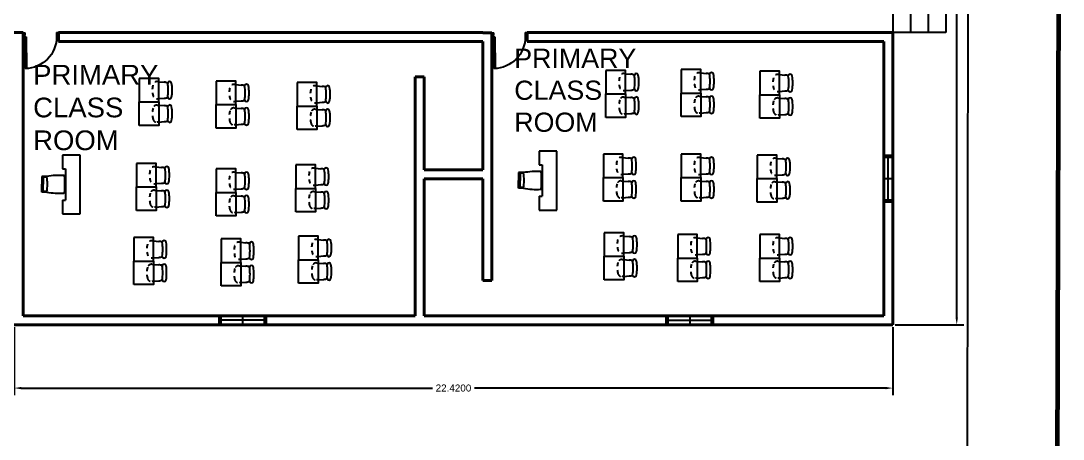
# Model space of a CAD drawing. Header units: metres. Extents: x -353 to 1688, y -477 to 135.
# Drawn here: x 529.86 to 556.46, y -199.3 to -188.62 of the extents above; entities that cross this region are included whole.
import ezdxf

# ---------------------------------------------------------------- set-up
doc = ezdxf.new("R2010")
doc.units = ezdxf.units.M
doc.header["$MEASUREMENT"] = 0
doc.linetypes.add('ACAD_ISO04W100', pattern=[30, 24, -3, 0, -3])
doc.linetypes.add('HIDDEN2', pattern=[0.1875, 0.125, -0.0625])
for name, color, linetype, lineweight in [('DIMENSION', 240, 'Continuous', 40), ('SITE BOUNDARY', 6, 'ACAD_ISO04W100', 60), ('WALL', 2, 'Continuous', 40)]:
    doc.layers.add(name, color=color, linetype=linetype, lineweight=lineweight)
for name, color, linetype in [('door space', 1, 'Continuous'), ('FUR', 7, 'Continuous'), ('WINDOW', 10, 'Continuous')]:
    doc.layers.add(name, color=color, linetype=linetype)
doc.layers.add('FURNITURE', color=130, linetype='Continuous', plot=False)
doc.layers.add('STAIR', color=231, linetype='Continuous', plot=False)
doc.styles.get("Standard").update_dxf_attribs({"font": 'arial.ttf'})
doc.dimstyles.new('Annotative', dxfattribs={"dimscale": 0, "dimtxt": 0.18, "dimasz": 0.18, "dimexe": 0.18, "dimexo": 0.0625, "dimgap": 0.09, "dimtad": 0, "dimtih": 1, "dimtoh": 1, "dimdec": 4, "dimzin": 0, "dimdsep": 46, "dimtxsty": 'Standard', "dimcen": 0.09, "dimadec": 0, "dimazin": 0, "dimtfac": 1, "dimtdec": 4, "dimtofl": 0, "dimtmove": 0, "dimatfit": 3, "dimfxl": 1, "dimtolj": 1, "dimtzin": 0, "dimarcsym": 0})

# ---------------------------------------------------------------- blocks, each defined once
blk = doc.blocks.new('*D116')
at = {"layer": 'Defpoints', "color": 0, "transparency": 16777216}
for p in [(552.11, -179.459), (552.11, -196.379), (553.743, -196.379)]:
    blk.add_point(p, dxfattribs=at)
at = {"layer": 'DIMENSION', "color": 0, "lineweight": -2, "transparency": 16777216}
for p, q in [((552.173, -179.459), (553.923, -179.459)), ((553.743, -179.639), (553.743, -187.737)), ((553.743, -196.199), (553.743, -188.101)), ((552.173, -196.379), (553.923, -196.379))]:
    blk.add_line(p, q, dxfattribs=at)
at = {"layer": 'DIMENSION', "color": 0, "transparency": 16777216}
for points in [[(553.713, -179.639), (553.773, -179.639), (553.743, -179.459)], [(553.713, -196.199), (553.773, -196.199), (553.743, -196.379)]]:
    blk.add_solid(points, dxfattribs=at)
at = {"layer": 'DIMENSION', "color": 0, "transparency": 16777216, "insert": (553.743, -187.919), "char_height": 0.18, "attachment_point": 5}
blk.add_mtext('\\A1;16.9200', dxfattribs=at)
blk = doc.blocks.new('*D117')
at = {"layer": 'Defpoints', "color": 0, "transparency": 16777216}
for p in [(529.69, -196.379), (552.11, -196.379), (529.69, -197.993)]:
    blk.add_point(p, dxfattribs=at)
at = {"layer": 'DIMENSION', "color": 0, "lineweight": -2, "transparency": 16777216}
for p, q in [((529.69, -196.441), (529.69, -198.173)), ((552.11, -196.441), (552.11, -198.173)), ((529.87, -197.993), (540.366, -197.993)), ((551.93, -197.993), (541.435, -197.993))]:
    blk.add_line(p, q, dxfattribs=at)
at = {"layer": 'DIMENSION', "color": 0, "transparency": 16777216}
for points in [[(529.87, -197.963), (529.87, -198.023), (529.69, -197.993)], [(551.93, -197.963), (551.93, -198.023), (552.11, -197.993)]]:
    blk.add_solid(points, dxfattribs=at)
at = {"layer": 'DIMENSION', "color": 0, "transparency": 16777216, "insert": (540.9, -197.993), "char_height": 0.18, "attachment_point": 5}
blk.add_mtext('\\A1;22.4200', dxfattribs=at)

msp = doc.modelspace()

# ---------------------------------------------------------------- linework, layer by layer
for p, q in [((553.9991, -212.55204), (554.08128, -149.4325)), ((553.46049, -186.91877), (553.46049, -188.91877)), ((541.88049, -188.91989), (541.88049, -192.41877)), ((529.92049, -189.14877), (529.92055, -189.14877)), ((529.92049, -196.37877), (533.92049, -196.37877))]:
    msp.add_line(p, q)
at = {"layer": 'Defpoints'}
msp.add_line((541.88041, -188.92006), (541.65049, -188.91989), dxfattribs=at)
at = {"layer": 'door space'}
for p, q in [((529.91759, -188.9283), (529.96758, -188.9278)), ((529.91859, -189.0283), (529.91759, -188.9283)), ((529.96359, -189.02785), (529.91859, -189.0283)), ((529.96819, -188.9878), (529.96319, -188.98785)), ((529.96359, -189.02785), (529.96319, -188.98785)), ((529.96359, -189.02785), (529.99859, -189.0275)), ((529.97172, -189.83781), (529.96359, -189.02785)), ((529.96819, -188.9878), (529.96758, -188.9278)), ((529.99859, -189.0275), (530.00672, -189.83746)), ((530.76754, -188.91977), (530.81754, -188.91927)), ((530.76754, -188.91977), (530.76815, -188.97977)), ((530.77315, -188.97972), (530.76815, -188.97977)), ((530.77315, -188.97972), (530.77355, -189.01972)), ((530.81854, -189.01927), (530.77355, -189.01972)), ((530.81754, -188.91927), (530.81854, -189.01927)), ((541.87608, -188.9282), (541.92607, -188.9277)), ((541.87708, -189.0282), (541.87608, -188.9282)), ((541.92208, -189.02775), (541.87708, -189.0282)), ((541.92668, -188.9877), (541.92168, -188.98775)), ((541.92208, -189.02775), (541.92168, -188.98775)), ((541.92208, -189.02775), (541.95708, -189.0274)), ((541.93021, -189.83771), (541.92208, -189.02775)), ((541.92668, -188.9877), (541.92607, -188.9277)), ((541.95708, -189.0274), (541.96521, -189.83736)), ((542.72603, -188.91967), (542.77603, -188.91917)), ((542.72603, -188.91967), (542.72664, -188.97967)), ((542.73164, -188.97962), (542.72664, -188.97967)), ((542.73164, -188.97962), (542.73204, -189.01962)), ((542.77704, -189.01917), (542.73204, -189.01962)), ((542.77603, -188.91917), (542.77704, -189.01917))]:
    msp.add_line(p, q, dxfattribs=at)
at = {"layer": 'door space', "extrusion": (0, 0, -1)}
for centre in [(529.96359, -189.02785), (541.92208, -189.02775)]:
    msp.add_ellipse(centre, major_axis=(-0.56698, -0.57848), ratio=1, start_param=3.92699082, end_param=5.49778714, dxfattribs=at)
at = {"layer": 'FUR'}
for p in [(542.56333, -192.49299), (542.56333, -192.89299)]:
    msp.add_line(p, (542.56333, -192.69299), dxfattribs=at)
at = {"layer": 'FURNITURE'}
for p, q in [((545.29097, -189.96932), (545.42604, -189.98128)), ((547.21099, -189.94727), (547.34606, -189.95923)), ((549.21928, -189.99137), (549.35435, -190.00333)), ((533.38308, -190.17485), (533.51815, -190.18681)), ((535.34609, -190.2449), (535.48116, -190.25686)), ((537.41427, -190.27992), (537.54934, -190.29189)), ((545.29097, -190.39742), (545.42604, -190.38763)), ((547.21099, -190.37537), (547.34606, -190.36558)), ((549.21928, -190.41947), (549.35435, -190.40968)), ((533.38308, -190.60295), (533.51815, -190.59316)), ((535.34609, -190.673), (535.48116, -190.66321)), ((537.41427, -190.70803), (537.54934, -190.69824)), ((545.29097, -190.56863), (545.42604, -190.57842)), ((547.21099, -190.54658), (547.34606, -190.55637)), ((549.21928, -190.59068), (549.35435, -190.60047)), ((533.38308, -190.77416), (533.51815, -190.78395)), ((535.34609, -190.84421), (535.48116, -190.854)), ((537.41427, -190.87924), (537.54934, -190.88903)), ((547.21099, -190.97469), (547.34606, -190.96272)), ((533.38308, -191.20226), (533.51815, -191.1903)), ((545.29097, -190.99674), (545.42604, -190.98477)), ((549.21928, -191.01879), (549.35435, -191.00682)), ((535.34609, -191.27231), (535.48116, -191.26035)), ((537.41427, -191.30734), (537.54934, -191.29538)), ((543.08833, -191.94799), (543.08833, -192.29799)), ((543.53833, -191.94799), (543.08833, -191.94799)), ((543.53833, -193.44799), (543.53833, -191.94799)), ((530.92407, -192.04605), (530.92407, -192.39605)), ((531.37407, -192.04605), (530.92407, -192.04605)), ((531.37407, -193.54605), (531.37407, -192.04605)), ((543.08833, -192.29799), (543.16333, -192.29799)), ((543.16333, -192.29799), (543.16333, -193.09799)), ((545.22477, -192.10827), (545.35984, -192.12024)), ((547.21099, -192.10827), (547.34606, -192.12024)), ((549.15307, -192.13032), (549.28814, -192.14229)), ((530.92407, -192.39605), (530.99907, -192.39605)), ((530.99907, -192.39605), (530.99907, -193.19605)), ((533.31297, -192.34641), (533.44804, -192.35837)), ((535.34609, -192.48651), (535.48116, -192.49847)), ((537.37921, -192.38143), (537.51428, -192.39339)), ((542.68833, -192.49299), (542.56333, -192.49299)), ((542.69037, -192.50899), (542.59833, -192.50899)), ((542.59833, -192.50899), (542.59833, -192.69299)), ((545.22477, -192.53638), (545.35984, -192.52659)), ((547.21099, -192.53638), (547.34606, -192.52659)), ((549.15307, -192.55843), (549.28814, -192.54864)), ((530.52407, -192.59105), (530.39907, -192.59105)), ((530.39907, -192.59105), (530.39907, -192.79105)), ((530.39907, -192.99105), (530.39907, -192.79105)), ((530.52611, -192.60705), (530.43407, -192.60705)), ((530.43407, -192.60705), (530.43407, -192.79105)), ((530.43407, -192.97505), (530.43407, -192.79105)), ((533.31297, -192.77451), (533.44804, -192.76472)), ((537.37921, -192.80954), (537.51428, -192.79975)), ((542.59833, -192.87699), (542.59833, -192.69299)), ((545.22477, -192.70759), (545.35984, -192.71737)), ((547.21099, -192.70759), (547.34606, -192.71737)), ((549.15307, -192.72964), (549.28814, -192.73943)), ((530.52407, -192.99105), (530.39907, -192.99105)), ((530.52611, -192.97505), (530.43407, -192.97505)), ((533.31297, -192.94572), (533.44804, -192.95551)), ((535.34609, -192.91461), (535.48116, -192.90482)), ((535.34609, -193.08582), (535.48116, -193.09561)), ((537.37921, -192.98074), (537.51428, -192.99053)), ((542.68833, -192.89299), (542.56333, -192.89299)), ((542.69037, -192.87699), (542.59833, -192.87699)), ((530.92407, -193.19605), (530.99907, -193.19605)), ((530.92407, -193.19605), (530.92407, -193.54605)), ((533.31297, -193.37382), (533.44804, -193.36186)), ((543.08833, -193.09799), (543.16333, -193.09799)), ((543.08833, -193.09799), (543.08833, -193.44799)), ((545.22477, -193.13569), (545.35984, -193.12373)), ((547.21099, -193.13569), (547.34606, -193.12373)), ((549.15307, -193.15774), (549.28814, -193.14578)), ((530.92407, -193.54605), (531.37407, -193.54605)), ((535.34609, -193.51392), (535.48116, -193.50196)), ((537.37921, -193.40885), (537.51428, -193.39689)), ((543.08833, -193.44799), (543.53833, -193.44799)), ((545.24683, -194.11492), (545.38191, -194.12688)), ((547.12271, -194.15902), (547.25778, -194.17098)), ((549.21928, -194.15902), (549.35435, -194.17098)), ((533.24286, -194.23777), (533.37793, -194.24973)), ((535.47049, -194.27279), (535.60556, -194.28475)), ((537.44932, -194.20274), (537.58439, -194.2147)), ((533.24286, -194.66587), (533.37793, -194.65608)), ((535.47049, -194.70089), (535.60556, -194.6911)), ((537.44932, -194.63084), (537.58439, -194.62105)), ((545.24683, -194.54302), (545.38191, -194.53323)), ((547.12271, -194.58712), (547.25778, -194.57733)), ((549.21928, -194.58712), (549.35435, -194.57733)), ((533.24286, -194.83708), (533.37793, -194.84687)), ((535.47049, -194.8721), (535.60556, -194.88189)), ((537.44932, -194.80205), (537.58439, -194.81184)), ((545.24683, -194.71423), (545.38191, -194.72402)), ((547.12271, -194.75833), (547.25778, -194.76812)), ((549.21928, -194.75833), (549.35435, -194.76812)), ((537.44932, -195.23016), (537.58439, -195.21819)), ((545.24683, -195.14233), (545.38191, -195.13037)), ((547.12271, -195.18644), (547.25778, -195.17447)), ((549.21928, -195.18644), (549.35435, -195.17447)), ((533.24286, -195.26518), (533.37793, -195.25322)), ((535.47049, -195.30021), (535.60556, -195.28824))]:
    msp.add_line(p, q, dxfattribs=at)
for points in [[(544.79097, -189.88303), (544.79097, -190.48303), (545.29097, -190.48303), (545.29097, -189.88303)], [(546.71099, -189.86098), (546.71099, -190.46098), (547.21099, -190.46098), (547.21099, -189.86098)], [(548.71928, -189.90508), (548.71928, -190.50508), (549.21928, -190.50508), (549.21928, -189.90508)], [(532.88308, -190.08855), (532.88308, -190.68855), (533.38308, -190.68855), (533.38308, -190.08855)], [(534.84609, -190.15861), (534.84609, -190.75861), (535.34609, -190.75861), (535.34609, -190.15861)], [(536.91427, -190.19363), (536.91427, -190.79363), (537.41427, -190.79363), (537.41427, -190.19363)], [(532.88308, -191.28855), (532.88308, -190.68855), (533.38308, -190.68855), (533.38308, -191.28855)], [(544.79097, -191.08303), (544.79097, -190.48303), (545.29097, -190.48303), (545.29097, -191.08303)], [(546.71099, -191.06098), (546.71099, -190.46098), (547.21099, -190.46098), (547.21099, -191.06098)], [(548.71928, -191.10508), (548.71928, -190.50508), (549.21928, -190.50508), (549.21928, -191.10508)], [(534.84609, -191.35861), (534.84609, -190.75861), (535.34609, -190.75861), (535.34609, -191.35861)], [(536.91427, -191.39363), (536.91427, -190.79363), (537.41427, -190.79363), (537.41427, -191.39363)], [(544.72477, -192.02198), (544.72477, -192.62198), (545.22477, -192.62198), (545.22477, -192.02198)], [(546.71099, -192.02198), (546.71099, -192.62198), (547.21099, -192.62198), (547.21099, -192.02198)], [(532.81297, -192.26011), (532.81297, -192.86011), (533.31297, -192.86011), (533.31297, -192.26011)], [(536.87921, -192.29514), (536.87921, -192.89514), (537.37921, -192.89514), (537.37921, -192.29514)], [(548.65307, -192.04403), (548.65307, -192.64403), (549.15307, -192.64403), (549.15307, -192.04403)], [(534.84609, -192.40022), (534.84609, -193.00022), (535.34609, -193.00022), (535.34609, -192.40022)], [(544.72477, -193.22198), (544.72477, -192.62198), (545.22477, -192.62198), (545.22477, -193.22198)], [(546.71099, -193.22198), (546.71099, -192.62198), (547.21099, -192.62198), (547.21099, -193.22198)], [(548.65307, -193.24403), (548.65307, -192.64403), (549.15307, -192.64403), (549.15307, -193.24403)], [(532.81297, -193.46011), (532.81297, -192.86011), (533.31297, -192.86011), (533.31297, -193.46011)], [(534.84609, -193.60022), (534.84609, -193.00022), (535.34609, -193.00022), (535.34609, -193.60022)], [(536.87921, -193.49514), (536.87921, -192.89514), (537.37921, -192.89514), (537.37921, -193.49514)], [(532.74286, -194.15147), (532.74286, -194.75147), (533.24286, -194.75147), (533.24286, -194.15147)], [(536.94932, -194.11645), (536.94932, -194.71645), (537.44932, -194.71645), (537.44932, -194.11645)], [(544.74683, -194.02863), (544.74683, -194.62863), (545.24683, -194.62863), (545.24683, -194.02863)], [(546.62271, -194.07273), (546.62271, -194.67273), (547.12271, -194.67273), (547.12271, -194.07273)], [(548.71928, -194.07273), (548.71928, -194.67273), (549.21928, -194.67273), (549.21928, -194.07273)], [(534.97049, -194.1865), (534.97049, -194.7865), (535.47049, -194.7865), (535.47049, -194.1865)], [(544.74683, -195.22863), (544.74683, -194.62863), (545.24683, -194.62863), (545.24683, -195.22863)], [(546.62271, -195.27273), (546.62271, -194.67273), (547.12271, -194.67273), (547.12271, -195.27273)], [(548.71928, -195.27273), (548.71928, -194.67273), (549.21928, -194.67273), (549.21928, -195.27273)], [(532.74286, -195.35147), (532.74286, -194.75147), (533.24286, -194.75147), (533.24286, -195.35147)], [(534.97049, -195.3865), (534.97049, -194.7865), (535.47049, -194.7865), (535.47049, -195.3865)], [(536.94932, -195.31645), (536.94932, -194.71645), (537.44932, -194.71645), (537.44932, -195.31645)]]:
    msp.add_lwpolyline(points, close=True, dxfattribs=at)
at = {"layer": 'FURNITURE', "linetype": 'HIDDEN2', "ltscale": 0.03, "flags": 128}
for points in [[(533.38308, -190.17485), (533.34029, -190.17106, 0.35850154), (533.23382, -190.24408, 0.14150797), (533.23382, -190.53303, 0.35850154), (533.34029, -190.60605), (533.38308, -190.60295)], [(545.29097, -189.96932), (545.24818, -189.96553, 0.35850154), (545.14172, -190.03856, 0.14150797), (545.14172, -190.3275, 0.35850154), (545.24818, -190.40053), (545.29097, -190.39742)], [(547.21099, -189.94727), (547.1682, -189.94348, 0.35850154), (547.06173, -190.0165, 0.14150797), (547.06173, -190.30545, 0.35850154), (547.1682, -190.37847), (547.21099, -190.37537)], [(549.21928, -189.99137), (549.17649, -189.98758, 0.35850154), (549.07002, -190.06061, 0.14150797), (549.07002, -190.34955, 0.35850154), (549.17649, -190.42258), (549.21928, -190.41947)], [(535.34609, -190.2449), (535.3033, -190.24111, 0.35850154), (535.19683, -190.31413, 0.14150797), (535.19683, -190.60308, 0.35850154), (535.3033, -190.6761), (535.34609, -190.673)], [(537.41427, -190.27992), (537.37148, -190.27613, 0.35850154), (537.26501, -190.34916, 0.14150797), (537.26501, -190.6381, 0.35850154), (537.37148, -190.71113), (537.41427, -190.70803)], [(545.22477, -192.10827), (545.18198, -192.10448, 0.35850154), (545.07551, -192.17751, 0.14150797), (545.07551, -192.46645, 0.35850154), (545.18198, -192.53948), (545.22477, -192.53638)], [(547.21099, -192.10827), (547.1682, -192.10448, 0.35850154), (547.06173, -192.17751, 0.14150797), (547.06173, -192.46645, 0.35850154), (547.1682, -192.53948), (547.21099, -192.53638)], [(549.15307, -192.13032), (549.11028, -192.12653, 0.35850154), (549.00381, -192.19956, 0.14150797), (549.00381, -192.4885, 0.35850154), (549.11028, -192.56153), (549.15307, -192.55843)], [(533.31297, -192.34641), (533.27018, -192.34262, 0.35850154), (533.16371, -192.41564, 0.14150797), (533.16371, -192.70459, 0.35850154), (533.27018, -192.77761), (533.31297, -192.77451)], [(535.34609, -192.48651), (535.3033, -192.48272, 0.35850154), (535.19683, -192.55574, 0.14150797), (535.19683, -192.84469, 0.35850154), (535.3033, -192.91771), (535.34609, -192.91461)], [(537.37921, -192.38143), (537.33642, -192.37764, 0.35850154), (537.22996, -192.45067, 0.14150797), (537.22996, -192.73961, 0.35850154), (537.33642, -192.81264), (537.37921, -192.80954)], [(545.24683, -194.11492), (545.20404, -194.11113, 0.35850154), (545.09758, -194.18415, 0.14150797), (545.09758, -194.4731, 0.35850154), (545.20404, -194.54612), (545.24683, -194.54302)], [(547.12271, -194.15902), (547.07992, -194.15523, 0.35850154), (546.97346, -194.22826, 0.14150797), (546.97346, -194.5172, 0.35850154), (547.07992, -194.59023), (547.12271, -194.58712)], [(549.21928, -194.15902), (549.17649, -194.15523, 0.35850154), (549.07002, -194.22826, 0.14150797), (549.07002, -194.5172, 0.35850154), (549.17649, -194.59023), (549.21928, -194.58712)], [(533.24286, -194.23777), (533.20007, -194.23398, 0.35850154), (533.0936, -194.307, 0.14150797), (533.0936, -194.59595, 0.35850154), (533.20007, -194.66897), (533.24286, -194.66587)], [(535.47049, -194.27279), (535.4277, -194.269, 0.35850154), (535.32124, -194.34202, 0.14150797), (535.32124, -194.63097, 0.35850154), (535.4277, -194.70399), (535.47049, -194.70089)], [(537.44932, -194.20274), (537.40653, -194.19895, 0.35850154), (537.30007, -194.27197, 0.14150797), (537.30007, -194.56092, 0.35850154), (537.40653, -194.63394), (537.44932, -194.63084)]]:
    msp.add_lwpolyline(points, format="xyb", dxfattribs=at)
at = {"layer": 'FURNITURE', "linetype": 'HIDDEN2', "ltscale": 0.03}
for points in [[(545.29097, -190.99674), (545.24818, -191.00053, -0.35850154), (545.14172, -190.9275, -0.14150797), (545.14172, -190.63856, -0.35850154), (545.24818, -190.56553), (545.29097, -190.56863)], [(547.21099, -190.97469), (547.1682, -190.97847, -0.35850154), (547.06173, -190.90545, -0.14150797), (547.06173, -190.6165, -0.35850154), (547.1682, -190.54348), (547.21099, -190.54658)], [(549.21928, -191.01879), (549.17649, -191.02258, -0.35850154), (549.07002, -190.94955, -0.14150797), (549.07002, -190.66061, -0.35850154), (549.17649, -190.58758), (549.21928, -190.59068)], [(533.38308, -191.20226), (533.34029, -191.20605, -0.35850154), (533.23382, -191.13303, -0.14150797), (533.23382, -190.84408, -0.35850154), (533.34029, -190.77106), (533.38308, -190.77416)], [(535.34609, -191.27231), (535.3033, -191.2761, -0.35850154), (535.19683, -191.20308, -0.14150797), (535.19683, -190.91413, -0.35850154), (535.3033, -190.84111), (535.34609, -190.84421)], [(537.41427, -191.30734), (537.37148, -191.31113, -0.35850154), (537.26501, -191.2381, -0.14150797), (537.26501, -190.94916, -0.35850154), (537.37148, -190.87613), (537.41427, -190.87924)], [(545.22477, -193.13569), (545.18198, -193.13948, -0.35850154), (545.07551, -193.06645, -0.14150797), (545.07551, -192.77751, -0.35850154), (545.18198, -192.70448), (545.22477, -192.70759)], [(547.21099, -193.13569), (547.1682, -193.13948, -0.35850154), (547.06173, -193.06645, -0.14150797), (547.06173, -192.77751, -0.35850154), (547.1682, -192.70448), (547.21099, -192.70759)], [(549.15307, -193.15774), (549.11028, -193.16153, -0.35850154), (549.00381, -193.0885, -0.14150797), (549.00381, -192.79956, -0.35850154), (549.11028, -192.72653), (549.15307, -192.72964)], [(533.31297, -193.37382), (533.27018, -193.37761, -0.35850154), (533.16371, -193.30459, -0.14150797), (533.16371, -193.01564, -0.35850154), (533.27018, -192.94262), (533.31297, -192.94572)], [(535.34609, -193.51392), (535.3033, -193.51771, -0.35850154), (535.19683, -193.44469, -0.14150797), (535.19683, -193.15574, -0.35850154), (535.3033, -193.08272), (535.34609, -193.08582)], [(537.37921, -193.40885), (537.33642, -193.41264, -0.35850154), (537.22996, -193.33961, -0.14150797), (537.22996, -193.05067, -0.35850154), (537.33642, -192.97764), (537.37921, -192.98074)], [(533.24286, -195.26518), (533.20007, -195.26897, -0.35850154), (533.0936, -195.19595, -0.14150797), (533.0936, -194.907, -0.35850154), (533.20007, -194.83398), (533.24286, -194.83708)], [(535.47049, -195.30021), (535.4277, -195.30399, -0.35850154), (535.32124, -195.23097, -0.14150797), (535.32124, -194.94202, -0.35850154), (535.4277, -194.869), (535.47049, -194.8721)], [(537.44932, -195.23016), (537.40653, -195.23394, -0.35850154), (537.30007, -195.16092, -0.14150797), (537.30007, -194.87197, -0.35850154), (537.40653, -194.79895), (537.44932, -194.80205)], [(545.24683, -195.14233), (545.20404, -195.14612, -0.35850154), (545.09758, -195.0731, -0.14150797), (545.09758, -194.78415, -0.35850154), (545.20404, -194.71113), (545.24683, -194.71423)], [(547.12271, -195.18644), (547.07992, -195.19023, -0.35850154), (546.97346, -195.1172, -0.14150797), (546.97346, -194.82826, -0.35850154), (547.07992, -194.75523), (547.12271, -194.75833)], [(549.21928, -195.18644), (549.17649, -195.19023, -0.35850154), (549.07002, -195.1172, -0.14150797), (549.07002, -194.82826, -0.35850154), (549.17649, -194.75523), (549.21928, -194.75833)]]:
    msp.add_lwpolyline(points, format="xyb", dxfattribs=at)
at = {"layer": 'FURNITURE'}
for centre, radius, start, end in [((533.65788, -190.21675), 0.0508, 8.455473, 171.544527), ((545.42604, -190.18446), 0.20318, 63.787788, 90), ((545.56577, -190.01123), 0.0508, 8.455473, 171.544527), ((544.41007, -190.18303), 1.2192, 351.544527, 8.455473), ((547.34606, -190.16241), 0.20318, 63.787788, 90), ((547.48579, -189.98918), 0.0508, 8.455473, 171.544527), ((546.33009, -190.16098), 1.2192, 351.544527, 8.455473), ((549.35435, -190.20651), 0.20318, 63.787788, 90), ((549.49408, -190.03328), 0.0508, 8.455473, 171.544527), ((548.33838, -190.20508), 1.2192, 351.544527, 8.455473), ((533.51815, -190.38998), 0.20318, 63.787788, 90), ((532.50218, -190.38855), 1.2192, 351.544527, 8.455473), ((535.48116, -190.46004), 0.20318, 63.787788, 90), ((535.62089, -190.2868), 0.0508, 8.455473, 171.544527), ((534.46519, -190.45861), 1.2192, 351.544527, 8.455473), ((537.54934, -190.49506), 0.20318, 63.787788, 90), ((537.68907, -190.32183), 0.0508, 8.455473, 171.544527), ((536.53337, -190.49363), 1.2192, 351.544527, 8.455473), ((545.42604, -190.18446), 0.20318, 270, 296.38199), ((545.56577, -190.35483), 0.0508, 188.455473, 351.544527), ((547.34606, -190.16241), 0.20318, 270, 296.38199), ((547.48579, -190.33278), 0.0508, 188.455473, 351.544527), ((549.35435, -190.20651), 0.20318, 270, 296.38199), ((549.49408, -190.37688), 0.0508, 188.455473, 351.544527), ((533.51815, -190.38998), 0.20318, 270, 296.38199), ((533.65788, -190.56036), 0.0508, 188.455473, 351.544527), ((535.48116, -190.46004), 0.20318, 270, 296.38199), ((535.62089, -190.63041), 0.0508, 188.455473, 351.544527), ((537.54934, -190.49506), 0.20318, 270, 296.38199), ((537.68907, -190.66543), 0.0508, 188.455473, 351.544527), ((545.42604, -190.7816), 0.20318, 63.61801, 90), ((545.56577, -190.61123), 0.0508, 8.455473, 171.544527), ((544.41007, -190.78303), 1.2192, 351.544527, 8.455473), ((547.34606, -190.75955), 0.20318, 63.61801, 90), ((547.48579, -190.58918), 0.0508, 8.455473, 171.544527), ((546.33009, -190.76098), 1.2192, 351.544527, 8.455473), ((549.35435, -190.80365), 0.20318, 63.61801, 90), ((549.49408, -190.63328), 0.0508, 8.455473, 171.544527), ((548.33838, -190.80508), 1.2192, 351.544527, 8.455473), ((533.51815, -190.98712), 0.20318, 63.61801, 90), ((533.65788, -190.81675), 0.0508, 8.455473, 171.544527), ((532.50218, -190.98855), 1.2192, 351.544527, 8.455473), ((535.48116, -191.05718), 0.20318, 63.61801, 90), ((535.62089, -190.8868), 0.0508, 8.455473, 171.544527), ((534.46519, -191.05861), 1.2192, 351.544527, 8.455473), ((537.54934, -191.0922), 0.20318, 63.61801, 90), ((537.68907, -190.92183), 0.0508, 8.455473, 171.544527), ((536.53337, -191.09363), 1.2192, 351.544527, 8.455473), ((545.42604, -190.7816), 0.20318, 270, 296.212212), ((545.56577, -190.95483), 0.0508, 188.455473, 351.544527), ((547.34606, -190.75955), 0.20318, 270, 296.212212), ((547.48579, -190.93278), 0.0508, 188.455473, 351.544527), ((533.51815, -190.98712), 0.20318, 270, 296.212212), ((533.65788, -191.16036), 0.0508, 188.455473, 351.544527), ((549.35435, -190.80365), 0.20318, 270, 296.212212), ((549.49408, -190.97688), 0.0508, 188.455473, 351.544527), ((535.48116, -191.05718), 0.20318, 270, 296.212212), ((535.62089, -191.23041), 0.0508, 188.455473, 351.544527), ((537.54934, -191.0922), 0.20318, 270, 296.212212), ((537.68907, -191.26543), 0.0508, 188.455473, 351.544527), ((545.35984, -192.32341), 0.20318, 63.787788, 90), ((545.49957, -192.15018), 0.0508, 8.455473, 171.544527), ((544.34387, -192.32198), 1.2192, 351.544527, 8.455473), ((547.34606, -192.32341), 0.20318, 63.787788, 90), ((547.48579, -192.15018), 0.0508, 8.455473, 171.544527), ((546.33009, -192.32198), 1.2192, 351.544527, 8.455473), ((549.28814, -192.34546), 0.20318, 63.787788, 90), ((549.42787, -192.17223), 0.0508, 8.455473, 171.544527), ((548.27217, -192.34403), 1.2192, 351.544527, 8.455473), ((533.44804, -192.56154), 0.20318, 63.787788, 90), ((533.58777, -192.38831), 0.0508, 8.455473, 171.544527), ((532.43207, -192.56011), 1.2192, 351.544527, 8.455473), ((535.48116, -192.70165), 0.20318, 63.787788, 90), ((535.62089, -192.52841), 0.0508, 8.455473, 171.544527), ((534.46519, -192.70022), 1.2192, 351.544527, 8.455473), ((537.51428, -192.59657), 0.20318, 63.787788, 90), ((537.65401, -192.42334), 0.0508, 8.455473, 171.544527), ((536.49831, -192.59514), 1.2192, 351.544527, 8.455473), ((545.35984, -192.32341), 0.20318, 270, 296.38199), ((545.49957, -192.49378), 0.0508, 188.455473, 351.544527), ((547.34606, -192.32341), 0.20318, 270, 296.38199), ((547.48579, -192.49378), 0.0508, 188.455473, 351.544527), ((549.28814, -192.34546), 0.20318, 270, 296.38199), ((549.42787, -192.51583), 0.0508, 188.455473, 351.544527), ((533.44804, -192.56154), 0.20318, 270, 296.38199), ((533.58777, -192.73192), 0.0508, 188.455473, 351.544527), ((537.51428, -192.59657), 0.20318, 270, 296.38199), ((537.65401, -192.76694), 0.0508, 188.455473, 351.544527), ((545.35984, -192.92055), 0.20318, 63.61801, 90), ((545.49957, -192.75018), 0.0508, 8.455473, 171.544527), ((544.34387, -192.92198), 1.2192, 351.544527, 8.455473), ((547.34606, -192.92055), 0.20318, 63.61801, 90), ((547.48579, -192.75018), 0.0508, 8.455473, 171.544527), ((546.33009, -192.92198), 1.2192, 351.544527, 8.455473), ((549.28814, -192.9426), 0.20318, 63.61801, 90), ((549.42787, -192.77223), 0.0508, 8.455473, 171.544527), ((548.27217, -192.94403), 1.2192, 351.544527, 8.455473), ((533.44804, -193.15868), 0.20318, 63.61801, 90), ((533.58777, -192.98831), 0.0508, 8.455473, 171.544527), ((532.43207, -193.16011), 1.2192, 351.544527, 8.455473), ((535.48116, -192.70165), 0.20318, 270, 296.38199), ((535.48116, -193.29878), 0.20318, 63.61801, 90), ((535.62089, -192.87202), 0.0508, 188.455473, 351.544527), ((535.62089, -193.12841), 0.0508, 8.455473, 171.544527), ((537.51428, -193.19371), 0.20318, 63.61801, 90), ((537.65401, -193.02334), 0.0508, 8.455473, 171.544527), ((536.49831, -193.19514), 1.2192, 351.544527, 8.455473), ((533.44804, -193.15868), 0.20318, 270, 296.212212), ((533.58777, -193.33192), 0.0508, 188.455473, 351.544527), ((534.46519, -193.30022), 1.2192, 351.544527, 8.455473), ((545.35984, -192.92055), 0.20318, 270, 296.212212), ((545.49957, -193.09378), 0.0508, 188.455473, 351.544527), ((547.34606, -192.92055), 0.20318, 270, 296.212212), ((547.48579, -193.09378), 0.0508, 188.455473, 351.544527), ((549.28814, -192.9426), 0.20318, 270, 296.212212), ((549.42787, -193.11583), 0.0508, 188.455473, 351.544527), ((535.48116, -193.29878), 0.20318, 270, 296.212212), ((535.62089, -193.47202), 0.0508, 188.455473, 351.544527), ((537.51428, -193.19371), 0.20318, 270, 296.212212), ((537.65401, -193.36694), 0.0508, 188.455473, 351.544527), ((545.38191, -194.33006), 0.20318, 63.787788, 90), ((545.52163, -194.15682), 0.0508, 8.455473, 171.544527), ((544.36593, -194.32863), 1.2192, 351.544527, 8.455473), ((547.39751, -194.20093), 0.0508, 8.455473, 171.544527), ((549.49408, -194.20093), 0.0508, 8.455473, 171.544527), ((533.37793, -194.4529), 0.20318, 63.787788, 90), ((533.51766, -194.27967), 0.0508, 8.455473, 171.544527), ((532.36196, -194.45147), 1.2192, 351.544527, 8.455473), ((535.60556, -194.48793), 0.20318, 63.787788, 90), ((535.74529, -194.3147), 0.0508, 8.455473, 171.544527), ((534.58959, -194.4865), 1.2192, 351.544527, 8.455473), ((537.58439, -194.41788), 0.20318, 63.787788, 90), ((537.72412, -194.24465), 0.0508, 8.455473, 171.544527), ((536.56842, -194.41645), 1.2192, 351.544527, 8.455473), ((547.25778, -194.37416), 0.20318, 63.787788, 90), ((546.24181, -194.37273), 1.2192, 351.544527, 8.455473), ((549.35435, -194.37416), 0.20318, 63.787788, 90), ((548.33838, -194.37273), 1.2192, 351.544527, 8.455473), ((533.37793, -194.4529), 0.20318, 270, 296.38199), ((533.51766, -194.62328), 0.0508, 188.455473, 351.544527), ((535.60556, -194.48793), 0.20318, 270, 296.38199), ((535.74529, -194.6583), 0.0508, 188.455473, 351.544527), ((537.58439, -194.41788), 0.20318, 270, 296.38199), ((537.72412, -194.58825), 0.0508, 188.455473, 351.544527), ((545.38191, -194.33006), 0.20318, 270, 296.38199), ((545.52163, -194.50043), 0.0508, 188.455473, 351.544527), ((547.25778, -194.37416), 0.20318, 270, 296.38199), ((547.39751, -194.54453), 0.0508, 188.455473, 351.544527), ((549.35435, -194.37416), 0.20318, 270, 296.38199), ((549.49408, -194.54453), 0.0508, 188.455473, 351.544527), ((533.37793, -195.05004), 0.20318, 63.61801, 90), ((533.51766, -194.87967), 0.0508, 8.455473, 171.544527), ((532.36196, -195.05147), 1.2192, 351.544527, 8.455473), ((535.60556, -195.08507), 0.20318, 63.61801, 90), ((535.74529, -194.9147), 0.0508, 8.455473, 171.544527), ((534.58959, -195.0865), 1.2192, 351.544527, 8.455473), ((537.58439, -195.01502), 0.20318, 63.61801, 90), ((537.72412, -194.84465), 0.0508, 8.455473, 171.544527), ((536.56842, -195.01645), 1.2192, 351.544527, 8.455473), ((545.38191, -194.9272), 0.20318, 63.61801, 90), ((545.52163, -194.75682), 0.0508, 8.455473, 171.544527), ((544.36593, -194.92863), 1.2192, 351.544527, 8.455473), ((547.25778, -194.9713), 0.20318, 63.61801, 90), ((547.39751, -194.80093), 0.0508, 8.455473, 171.544527), ((546.24181, -194.97273), 1.2192, 351.544527, 8.455473), ((549.35435, -194.9713), 0.20318, 63.61801, 90), ((549.49408, -194.80093), 0.0508, 8.455473, 171.544527), ((548.33838, -194.97273), 1.2192, 351.544527, 8.455473), ((537.58439, -195.01502), 0.20318, 270, 296.212212), ((537.72412, -195.18825), 0.0508, 188.455473, 351.544527), ((545.38191, -194.9272), 0.20318, 270, 296.212212), ((545.52163, -195.10043), 0.0508, 188.455473, 351.544527), ((547.25778, -194.9713), 0.20318, 270, 296.212212), ((547.39751, -195.14453), 0.0508, 188.455473, 351.544527), ((549.35435, -194.9713), 0.20318, 270, 296.212212), ((549.49408, -195.14453), 0.0508, 188.455473, 351.544527), ((533.37793, -195.05004), 0.20318, 270, 296.212212), ((533.51766, -195.22328), 0.0508, 188.455473, 351.544527), ((535.60556, -195.08507), 0.20318, 270, 296.212212), ((535.74529, -195.2583), 0.0508, 188.455473, 351.544527)]:
    msp.add_arc(centre, radius, start, end, dxfattribs=at)
at = {"layer": 'FURNITURE', "color": 7}
for centre in [(544.30958, -190.18303), (546.22959, -190.16098), (548.23788, -190.20508), (532.40168, -190.38855), (534.36469, -190.45861), (536.43287, -190.49363), (544.30958, -190.78303), (546.22959, -190.76098), (548.23788, -190.80508), (532.40168, -190.98855), (534.36469, -191.05861), (536.43287, -191.09363), (544.24337, -192.32198), (546.22959, -192.32198), (548.17167, -192.34403), (532.33157, -192.56011), (534.36469, -192.70022), (536.39782, -192.59514), (544.24337, -192.92198), (546.22959, -192.92198), (548.17167, -192.94403), (532.33157, -193.16011), (536.39782, -193.19514), (534.36469, -193.30022), (544.26544, -194.32863), (532.26147, -194.45147), (534.4891, -194.4865), (536.46793, -194.41645), (546.14132, -194.37273), (548.23788, -194.37273), (532.26147, -195.05147), (534.4891, -195.0865), (536.46793, -195.01645), (544.26544, -194.92863), (546.14132, -194.97273), (548.23788, -194.97273)]:
    msp.add_arc(centre, 1.2192, 351.544527, 8.455473, dxfattribs=at)
at = {"layer": 'FURNITURE'}
for centre, major_axis, start_param, end_param in [((530.86207, -194.61255), (-1.44926, 1.44926), 5.45152419, 5.6634572), ((543.02633, -194.51449), (-1.44926, 1.44926), 5.45152419, 5.6634572), ((541.08819, -192.70549), (-1.14141, 1.14141), 3.93473471, 4.05901893), ((543.12019, -192.4871), (-0.01414, 0.01414), 4.02540934, 5.45152419), ((541.03495, -192.69299), (-1.4958, 1.4958), 3.92699082, 4.02540934), ((528.92393, -192.80355), (-1.14141, 1.14141), 3.93473471, 4.05901893), ((528.92393, -192.77855), (-1.14141, -1.14141), 2.22416638, 2.3484506), ((530.95593, -192.58516), (-0.01414, 0.01414), 4.02540934, 5.45152419), ((528.87069, -192.79105), (-1.4958, 1.4958), 3.92699082, 4.02540934), ((528.87069, -192.79105), (-1.4958, -1.4958), 2.25777597, 2.35619449), ((541.08819, -192.68049), (-1.14141, -1.14141), 2.22416638, 2.3484506), ((541.03495, -192.69299), (-1.4958, -1.4958), 2.25777597, 2.35619449), ((530.86207, -190.96955), (-1.44926, -1.44926), 0.61972811, 0.83166112), ((530.95593, -192.99694), (-0.01414, -0.01414), 0.83166112, 2.25777597), ((543.02633, -190.87149), (-1.44926, -1.44926), 0.61972811, 0.83166112), ((543.12019, -192.89888), (-0.01414, -0.01414), 0.83166112, 2.25777597)]:
    msp.add_ellipse(centre, major_axis=major_axis, ratio=1, start_param=start_param, end_param=end_param, dxfattribs=at)
at = {"layer": 'SITE BOUNDARY'}
msp.add_line((556.45769, -146.78382), (556.27424, -211.87742), dxfattribs=at)
at = {"layer": 'STAIR'}
for p, q in [((552.11049, -186.91877), (552.11077, -188.91877)), ((552.56049, -186.91877), (552.56049, -188.91877)), ((553.01049, -186.91877), (553.01049, -188.91877)), ((553.46049, -186.91877), (553.46049, -188.91877)), ((553.46049, -188.91877), (552.11049, -188.91877))]:
    msp.add_line(p, q, dxfattribs=at)
at = {"layer": 'WALL'}
for p, q in [((529.92055, -188.91947), (529.69049, -188.91947)), ((529.92055, -188.91947), (529.92055, -189.14947)), ((530.82055, -188.91877), (541.64733, -188.91877)), ((530.82055, -188.91877), (539.92049, -188.91877)), ((530.82055, -189.14947), (530.82055, -188.91947)), ((540.15049, -188.91877), (539.92049, -188.91877)), ((541.64733, -188.92085), (541.87733, -188.92085)), ((541.65049, -188.91989), (541.65049, -188.92085)), ((541.87733, -188.92085), (541.87733, -195.24877)), ((541.88041, -188.92006), (541.88041, -189.15006)), ((542.78041, -188.92006), (552.11049, -188.91877)), ((542.78041, -189.15006), (542.78041, -188.92006)), ((552.11049, -196.37877), (552.11049, -188.91877)), ((529.92049, -189.14877), (529.92049, -196.14877)), ((530.82055, -189.14877), (539.92049, -189.14877)), ((530.82055, -189.14877), (541.64733, -189.14877)), ((541.64733, -189.14877), (541.64733, -192.42085)), ((541.88041, -189.15006), (541.88049, -189.15006)), ((541.88049, -189.14877), (541.88049, -192.41877)), ((542.78041, -189.14877), (551.88049, -189.14877)), ((551.88049, -196.14877), (551.88049, -189.14877)), ((539.92049, -190.04877), (540.15049, -190.04877)), ((539.92049, -196.14877), (539.92049, -190.04877)), ((540.15049, -192.41877), (540.15049, -190.04877)), ((540.15049, -192.41877), (541.64733, -192.41877)), ((541.65049, -192.42085), (541.64733, -192.42085)), ((541.87733, -192.41877), (541.88049, -192.41877)), ((540.15049, -196.14877), (540.15049, -192.64877)), ((540.15049, -192.64877), (541.64733, -192.64877)), ((541.64733, -192.64877), (541.64733, -195.24877)), ((541.64733, -195.01877), (541.65049, -195.01877)), ((541.64733, -195.24877), (541.87733, -195.24877)), ((529.92049, -196.14877), (539.92049, -196.14877)), ((540.15049, -196.14877), (551.88049, -196.14877)), ((540.15049, -196.14877), (541.65049, -196.14877)), ((529.69049, -196.37877), (539.92049, -196.37877)), ((536.12049, -196.37877), (552.11049, -196.37877)), ((540.15049, -196.37877), (541.65049, -196.37877))]:
    msp.add_line(p, q, dxfattribs=at)
at = {"layer": 'WINDOW'}
for p, q in [((551.88049, -193.24877), (551.88049, -192.04877)), ((551.88049, -192.04877), (552.11049, -192.04877)), ((551.88049, -192.09877), (552.11049, -192.09877)), ((551.99549, -193.19877), (551.99549, -192.09877)), ((552.11049, -192.04877), (552.11049, -193.24877)), ((552.11049, -192.64877), (551.88049, -192.64877)), ((552.11049, -193.24877), (552.11049, -192.64877)), ((552.11049, -193.19877), (551.88049, -193.19877)), ((552.11049, -193.24877), (551.88049, -193.24877)), ((534.92049, -196.37877), (534.92049, -196.14877)), ((534.92049, -196.14877), (536.12049, -196.14877)), ((534.97049, -196.37877), (534.97049, -196.14877)), ((536.07049, -196.26377), (534.97049, -196.26377)), ((536.12049, -196.14877), (535.52049, -196.14877)), ((535.52049, -196.14877), (535.52049, -196.37877)), ((536.07049, -196.14877), (536.07049, -196.37877)), ((536.12049, -196.14877), (536.12049, -196.37877)), ((546.32783, -196.37988), (546.32783, -196.14988)), ((546.32783, -196.14988), (547.52783, -196.14988)), ((546.37783, -196.37988), (546.37783, -196.14988)), ((547.47783, -196.26488), (546.37783, -196.26488)), ((547.52783, -196.14988), (546.92783, -196.14988)), ((546.92783, -196.14988), (546.92783, -196.37988)), ((547.47783, -196.14988), (547.47783, -196.37988)), ((547.52783, -196.14988), (547.52783, -196.37988)), ((536.12049, -196.37877), (534.92049, -196.37877)), ((547.52783, -196.37988), (546.32783, -196.37988))]:
    msp.add_line(p, q, dxfattribs=at)

# ---------------------------------------------------------------- texts
at = {"layer": 'FURNITURE', "attachment_point": 1}
for width, gutter_width, insert, char_height in [(0.0174659, 2.448, (542.45065, -189.32925), 0.4896005), (0.0179255, 2.51241, (530.1737, -189.74195), 0.5024825)]:
    msp.add_mtext_dynamic_manual_height_columns('PRIMARY CLASS ROOM', width=width, gutter_width=gutter_width, heights=[0], dxfattribs=dict(at, insert=insert, char_height=char_height))

# ---------------------------------------------------------------- dimensions: what is measured, and where the dimension line sits
at = {"layer": 'DIMENSION'}
dim = msp.add_linear_dim(base=(553.74277, -196.37877), p1=(552.11049, -179.45877), p2=(552.11049, -196.37877), angle=90, dimstyle='Annotative', dxfattribs=at)
dim.commit()
dim.dimension.update_dxf_attribs({"geometry": '*D116', "text_midpoint": (553.74277, -187.91877)})
dim = msp.add_linear_dim(base=(529.69049, -197.99314), p1=(552.11049, -196.37877), p2=(529.69049, -196.37877), dimstyle='Annotative', dxfattribs=at)
dim.commit()
dim.dimension.update_dxf_attribs({"geometry": '*D117', "text_midpoint": (540.90049, -197.99314)})

doc.saveas('drawing.dxf')
